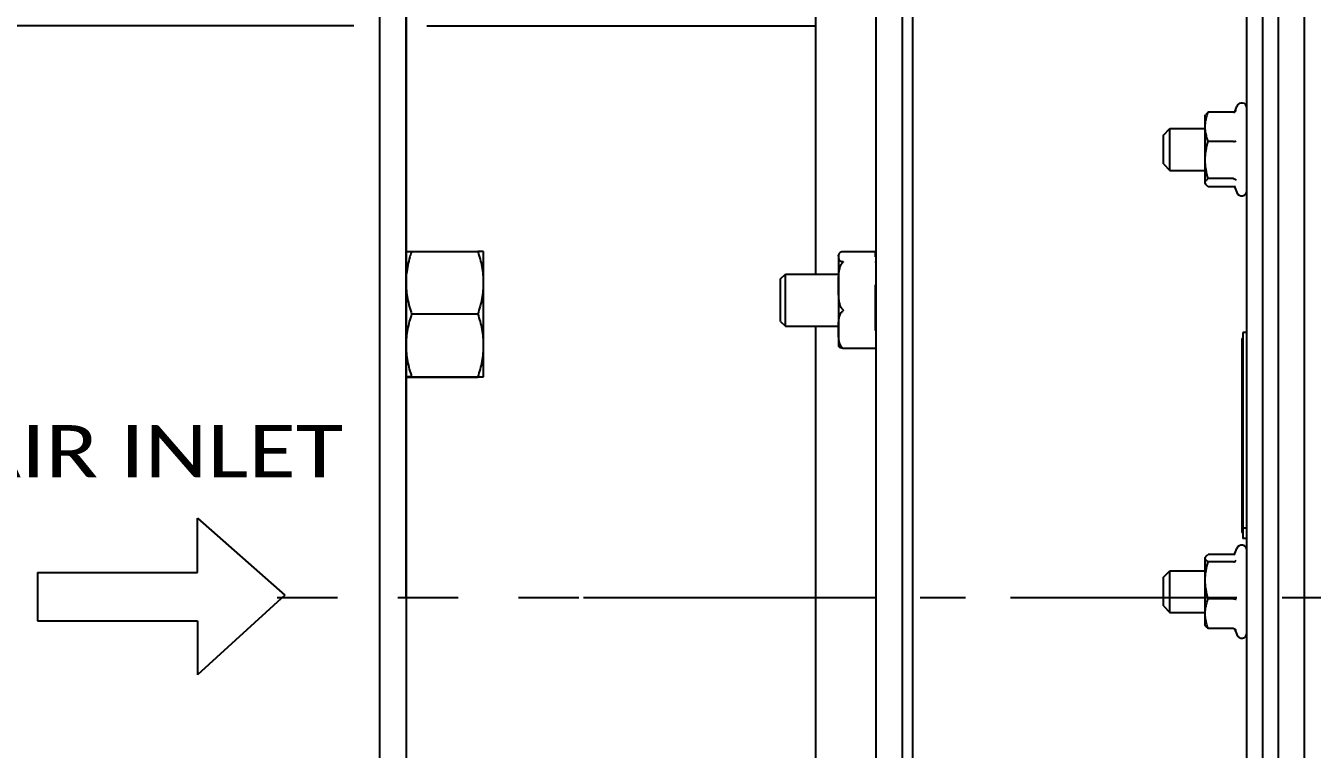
# Model space of a CAD drawing. Header units: millimetres. Extents: x 233 to 4124, y -943 to 2529.
# Drawn here: x 1253.7 to 1500, y 2135.5 to 2274.1 of the extents above; entities that cross this region are included whole.
import ezdxf
from ezdxf.enums import TextEntityAlignment as Align

# ---------------------------------------------------------------- set-up
doc = ezdxf.new("R2010")
doc.units = ezdxf.units.MM
doc.header["$LTSCALE"] = 115.5
doc.header["$PDMODE"] = 3
doc.header["$PDSIZE"] = 8
doc.linetypes.add('CENTER', pattern=[0.6, 0.375, -0.075, 0.075, -0.075])
doc.linetypes.add('DASHED', pattern=[0.2, 0.1, -0.1])
doc.layers.get('0').update_dxf_attribs({"linetype": 'CONTINUOUS'})
doc.layers.get('Defpoints').update_dxf_attribs({"linetype": 'CONTINUOUS'})
doc.layers.add('00_BUW_DATUM', color=7, linetype='CONTINUOUS')
doc.styles.get("Standard").update_dxf_attribs({"font": 'calibri.ttf'})
doc.dimstyles.new('DIMSTYLE_3', dxfattribs={"dimtxt": 17.5, "dimasz": 17.5, "dimexe": 1.5, "dimexo": 1, "dimgap": 0.875, "dimtad": 1, "dimdsep": 46, "dimtxsty": 'Standard', "dimblk": '_FILLED', "dimblk1": '_FILLED', "dimblk2": '_FILLED', "dimcen": 0.09, "dimazin": 2, "dimtp": 0.01, "dimtm": 0.01, "dimtfac": 1, "dimtofl": 0, "dimtmove": 0, "dimatfit": 3, "dimldrblk": '_FILLED', "dimfxl": 1, "dimtolj": 1, "dimarcsym": 0})

# ---------------------------------------------------------------- blocks, each defined once
blk = doc.blocks.new('_FILLED')
at = {"color": 0, "linetype": 'ByBlock'}
blk.add_solid([(0, 0), (-1, 0.214), (-1, -0.214)], dxfattribs=at)
blk = doc.blocks.new('*D3')
at = {"color": 0, "linetype": 'Continuous', "lineweight": -2}
for p, q in [((1316.54, 2274.09), (1183.51, 2274.09)), ((1185.01, 2256.59), (1185.01, 2072.59)), ((1316.54, 2055.09), (1183.51, 2055.09))]:
    blk.add_line(p, q, dxfattribs=at)
at = {"layer": 'Defpoints', "color": 0}
for p in [(1317.54, 2274.09), (1185.01, 2055.09), (1317.54, 2055.09)]:
    blk.add_point(p, dxfattribs=at)
at = {"color": 0, "linetype": 'ByBlock', "lineweight": -2, "xscale": 17.5, "yscale": 17.5, "zscale": 17.5}
for p, rotation in [((1185.01, 2274.09), 90), ((1185.01, 2055.09), 270)]:
    blk.add_blockref('_FILLED', p, dxfattribs=dict(at, rotation=rotation))
at = {"color": 0, "insert": (1160.8, 2176.26), "char_height": 17.5, "attachment_point": 2, "rotation": 90, "line_spacing_factor": 0.9}
blk.add_mtext('\\A1;%%c220', dxfattribs=at)
blk = doc.blocks.new('*D8')
at = {"color": 0, "linetype": 'Continuous', "lineweight": -2}
for p, q in [((1316.54, 2324.59), (1092.1, 2324.59)), ((1093.6, 2022.09), (1093.6, 2307.09)), ((1316.54, 2004.59), (1092.1, 2004.59))]:
    blk.add_line(p, q, dxfattribs=at)
at = {"layer": 'Defpoints', "color": 0}
for p in [(1093.6, 2324.59), (1317.54, 2324.59), (1317.54, 2004.59)]:
    blk.add_point(p, dxfattribs=at)
at = {"color": 0, "linetype": 'ByBlock', "lineweight": -2, "xscale": 17.5, "yscale": 17.5, "zscale": 17.5}
for p, rotation in [((1093.6, 2324.59), 90), ((1093.6, 2004.59), 270)]:
    blk.add_blockref('_FILLED', p, dxfattribs=dict(at, rotation=rotation))
at = {"color": 0, "insert": (1069.39, 2176.26), "char_height": 17.5, "attachment_point": 2, "rotation": 90, "line_spacing_factor": 0.9}
blk.add_mtext('\\A1;%%c320', dxfattribs=at)
blk = doc.blocks.new('*D24')
at = {"color": 0, "linetype": 'Continuous', "lineweight": -2}
for p, q in [((1296.54, 2304.59), (1135.67, 2304.59)), ((1137.17, 2287.09), (1137.17, 2042.09)), ((1346.16, 2024.59), (1135.67, 2024.59))]:
    blk.add_line(p, q, dxfattribs=at)
at = {"layer": 'Defpoints', "color": 0}
for p in [(1297.54, 2304.59), (1137.17, 2024.59), (1347.16, 2024.59)]:
    blk.add_point(p, dxfattribs=at)
at = {"color": 0, "linetype": 'ByBlock', "lineweight": -2, "xscale": 17.5, "yscale": 17.5, "zscale": 17.5}
for p, rotation in [((1137.17, 2304.59), 90), ((1137.17, 2024.59), 270)]:
    blk.add_blockref('_FILLED', p, dxfattribs=dict(at, rotation=rotation))
at = {"color": 0, "insert": (1112.97, 2176.61), "char_height": 17.5, "attachment_point": 2, "rotation": 90, "line_spacing_factor": 0.9}
blk.add_mtext('\\A1;%%c280', dxfattribs=at)
blk = doc.blocks.new('ARROW_2_BL1', base_point=(965.05, 1014.41))
at = {"color": 7, "linetype": 'Continuous'}
for p, q in [((972, 1019.03), (972, 1029.41)), ((972, 1029.41), (988.75, 1014.72)), ((941.36, 1019.03), (941.36, 1009.78)), ((941.36, 1019.03), (972, 1019.03)), ((988.75, 1014.72), (972, 999.41)), ((941.36, 1009.78), (972, 1009.78)), ((972, 1009.78), (972, 999.41))]:
    blk.add_line(p, q, dxfattribs=at)

msp = doc.modelspace()

# ---------------------------------------------------------------- linework, layer by layer
at = {"linetype": 'Continuous'}
for p, q in [((1487.5411, 1930.59056), (1487.5411, 2398.59056)), ((1490.5411, 2398.59056), (1490.5411, 1930.59056)), ((1493.5411, 2398.59056), (1493.5411, 1930.59056)), ((1498.5411, 1930.58285), (1498.5411, 2398.59827)), ((1321.5411, 2004.59056), (1321.5411, 2324.59056)), ((1326.5411, 2324.59056), (1326.5411, 2004.59056)), ((1416.5411, 2004.59056), (1416.5411, 2324.59056)), ((1421.5411, 2324.59056), (1421.5411, 2004.59056)), ((1423.5411, 2004.44735), (1423.5411, 2324.73377)), ((1405.00474, 2226.53188), (1405.00474, 2295.68391)), ((1330.5411, 2274.09056), (1405.00474, 2274.09056)), ((1479.5411, 2256.8899), (1479.62376, 2257.03308)), ((1479.5411, 2243.8899), (1479.5411, 2256.8899)), ((1484.93404, 2257.52475), (1480.12165, 2257.52475)), ((1485.20186, 2257.60635), (1485.57672, 2258.63627)), ((1471.5411, 2253.13989), (1472.7911, 2254.38989)), ((1472.7911, 2246.38989), (1472.7911, 2254.38989)), ((1472.7911, 2254.38989), (1479.5411, 2254.38989)), ((1471.5411, 2247.63989), (1471.5411, 2253.13989)), ((1484.93404, 2251.93979), (1480.12165, 2251.93979)), ((1471.5411, 2247.63989), (1472.7911, 2246.38989)), ((1472.7911, 2246.38989), (1479.5411, 2246.38989)), ((1479.5411, 2243.8899), (1479.62376, 2243.74671)), ((1484.93404, 2244.80494), (1480.12165, 2244.80494)), ((1484.93404, 2243.25505), (1480.12165, 2243.25505)), ((1485.11709, 2243.40945), (1485.11815, 2243.40653)), ((1485.11711, 2243.4063), (1485.57672, 2242.14353)), ((1409.3411, 2229.94683), (1409.36426, 2230.20763)), ((1409.3411, 2229.94679), (1409.3411, 2213.11697)), ((1409.34415, 2229.94675), (1409.34376, 2229.91786)), ((1409.3445, 2229.94674), (1409.34376, 2229.91786)), ((1416.3411, 2230.81386), (1410.18986, 2230.81386)), ((1416.3411, 2230.81386), (1416.3411, 2229.8041)), ((1416.5411, 2229.8041), (1416.3411, 2229.8041)), ((1398.2411, 2225.61188), (1399.1611, 2226.53188)), ((1398.2411, 2217.45188), (1398.2411, 2225.61188)), ((1399.1611, 2216.53188), (1399.1611, 2226.53188)), ((1399.1611, 2226.53188), (1409.3411, 2226.53188)), ((1416.3411, 2224.48491), (1416.3411, 2215.68608)), ((1416.3411, 2224.48491), (1416.5411, 2224.48491)), ((1398.2411, 2217.45188), (1399.1611, 2216.53188)), ((1399.1611, 2216.53188), (1409.3411, 2216.53188)), ((1405.00474, 2114.02439), (1405.00474, 2216.53188)), ((1416.5411, 2215.68608), (1416.3411, 2215.68608)), ((1486.7411, 2215.34622), (1486.7411, 2175.89008)), ((1487.5411, 2215.34622), (1486.7411, 2215.34622)), ((1409.3411, 2213.11692), (1409.36426, 2212.85613)), ((1416.49233, 2212.24989), (1410.18986, 2212.24989)), ((1486.5411, 2214.19537), (1486.5411, 2177.04093)), ((1486.5411, 2214.19537), (1486.7411, 2214.19537)), ((1486.5411, 2178.6856), (1486.7411, 2178.6856)), ((1487.5411, 2177.86368), (1486.7411, 2177.86368)), ((1486.5411, 2177.04093), (1486.7411, 2177.04093)), ((1487.5411, 2175.89008), (1486.7411, 2175.89008)), ((1484.93404, 2172.79062), (1480.12165, 2172.79062)), ((1485.10598, 2172.66219), (1485.10496, 2172.65939)), ((1485.10508, 2172.66251), (1485.57672, 2173.95834)), ((1479.5411, 2172.21196), (1479.60603, 2172.32444)), ((1479.5411, 2159.21196), (1479.5411, 2172.21196)), ((1484.93404, 2171.41219), (1480.12165, 2171.41219)), ((1471.5411, 2168.46196), (1472.7911, 2169.71196)), ((1471.5411, 2162.96196), (1471.5411, 2168.46196)), ((1472.7911, 2161.71196), (1472.7911, 2169.71196)), ((1472.7911, 2169.71196), (1479.5411, 2169.71196)), ((1360.54074, 2164.59056), (1372.99823, 2164.59056)), ((1471.5411, 2162.96196), (1472.7911, 2161.71196)), ((1484.93404, 2164.33354), (1480.12165, 2164.33354)), ((1472.7911, 2161.71196), (1479.5411, 2161.71196)), ((1479.5411, 2159.21196), (1479.60603, 2159.09949)), ((1484.93404, 2158.63331), (1480.12165, 2158.63331)), ((1485.17429, 2158.57126), (1485.57672, 2157.46559))]:
    msp.add_line(p, q, dxfattribs=at)
for q in [(1326.5411, 2304.59056), (1326.5411, 2304.59056), (1326.5411, 2024.59056)]:
    msp.add_line((1326.5411, 2164.59056), q)
at = {"linetype": 'DASHED'}
msp.add_line((1301.8958, 2164.59056), (1360.54074, 2164.59056), dxfattribs=at)
at = {"linetype": 'CENTER'}
msp.add_line((1372.99823, 2164.59056), (1998.23359, 2164.59056), dxfattribs=at)
at = {"linetype": 'Continuous'}
for centre, radius, start, end in [((1486.52837, 2258.2899), 1.01272, 0, 160), ((1486.52837, 2242.4899), 1.01272, 200, 0), ((1486.52837, 2173.61196), 1.01272, 0, 160), ((1484.87033, 2158.02521), 0.62641, 21.0385084, 44.0137564), ((1486.52837, 2157.81196), 1.01272, 200, 0)]:
    msp.add_arc(centre, radius, start, end, dxfattribs=at)
for points, knots in [([(1479.5411, 2254.73227), (1479.5411, 2255.2056), (1479.65545, 2256.16253), (1479.94748, 2257.07579), (1480.12165, 2257.52475)], [0, 0, 0, 0, 0.495693853, 1, 1, 1, 1]), ([(1480.12165, 2257.52475), (1480.01745, 2257.45021), (1479.83321, 2257.30482), (1479.67728, 2257.12507), (1479.62412, 2257.03307)], [0, 0, 0, 0, 0.546642994, 1, 1, 1, 1]), ([(1484.93381, 2257.52474), (1484.95763, 2257.52473), (1485.052, 2257.53184), (1485.1435, 2257.56677), (1485.2036, 2257.60379)], [0, 0, 0, 0, 0.252238994, 1, 1, 1, 1]), ([(1480.12165, 2251.93979), (1479.94748, 2252.38875), (1479.65532, 2253.30199), (1479.5411, 2254.25894), (1479.5411, 2254.73227)], [0, 0, 0, 0, 0.504308374, 1, 1, 1, 1]), ([(1479.5411, 2248.37237), (1479.5411, 2248.97563), (1479.65273, 2250.18557), (1479.94589, 2251.36101), (1480.12165, 2251.93979)], [0, 0, 0, 0, 0.49933008, 1, 1, 1, 1]), ([(1484.93404, 2251.93979), (1485.04175, 2251.93983), (1485.19079, 2251.94877), (1485.36389, 2251.98592), (1485.42986, 2252.00945), (1485.45498, 2252.0237)], [0, 0, 0, 0, 0.608385805, 0.836933628, 1, 1, 1, 1]), ([(1480.12165, 2244.80494), (1479.94589, 2245.38372), (1479.65292, 2246.5592), (1479.5411, 2247.76911), (1479.5411, 2248.37237)], [0, 0, 0, 0, 0.500669365, 1, 1, 1, 1]), ([(1479.5411, 2244.02999), (1479.5411, 2244.09684), (1479.57331, 2244.24024), (1479.69934, 2244.43761), (1479.8875, 2244.62822), (1480.03862, 2244.74555), (1480.12165, 2244.80494)], [0, 0, 0, 0, 0.200409479, 0.427590904, 0.693951618, 1, 1, 1, 1]), ([(1479.62412, 2243.74672), (1479.6109, 2243.76958), (1479.56552, 2243.85749), (1479.5411, 2243.95739), (1479.5411, 2244.02999)], [0, 0, 0, 0, 0.266672199, 1, 1, 1, 1]), ([(1484.93381, 2244.80496), (1485.04545, 2244.80502), (1485.2573, 2244.74655), (1485.41247, 2244.58951), (1485.45498, 2244.50259)], [0, 0, 0, 0, 0.535675488, 1, 1, 1, 1]), ([(1480.12165, 2243.25505), (1480.01745, 2243.32959), (1479.83321, 2243.47498), (1479.67728, 2243.65473), (1479.62412, 2243.74672)], [0, 0, 0, 0, 0.546642994, 1, 1, 1, 1]), ([(1485.20373, 2243.17569), (1485.14364, 2243.21277), (1485.05223, 2243.24791), (1484.95784, 2243.25506), (1484.93404, 2243.25505)], [0, 0, 0, 0, 0.747835729, 1, 1, 1, 1]), ([(1409.34376, 2229.91786), (1409.34308, 2229.85302), (1409.34356, 2229.7231), (1409.35491, 2229.52564), (1409.41266, 2229.31364), (1409.5157, 2229.19466), (1409.5809, 2229.14299)], [0, 0, 0, 0, 0.230935717, 0.462624333, 0.703729708, 1, 1, 1, 1]), ([(1409.5809, 2230.57638), (1409.51814, 2230.52665), (1409.4184, 2230.41356), (1409.37584, 2230.27173), (1409.36435, 2230.20763)], [0, 0, 0, 0, 0.551500831, 1, 1, 1, 1]), ([(1410.14113, 2230.80778), (1410.0215, 2230.78232), (1409.82462, 2230.72626), (1409.64439, 2230.6267), (1409.5809, 2230.57638)], [0, 0, 0, 0, 0.601577128, 1, 1, 1, 1]), ([(1409.5809, 2229.14299), (1409.64439, 2229.09268), (1409.82462, 2228.99311), (1410.0215, 2228.93706), (1410.14113, 2228.91159)], [0, 0, 0, 0, 0.398422004, 1, 1, 1, 1]), ([(1410.18988, 2230.81387), (1410.18617, 2230.81387), (1410.16978, 2230.81314), (1410.15354, 2230.81042), (1410.14113, 2230.80778)], [0, 0, 0, 0, 0.226544221, 1, 1, 1, 1]), ([(1409.58087, 2220.82681), (1409.50766, 2221.10165), (1409.41457, 2221.66516), (1409.35988, 2222.51646), (1409.34484, 2223.36905), (1409.34289, 2224.22155), (1409.34484, 2225.07405), (1409.35988, 2225.92664), (1409.41454, 2226.77795), (1409.50767, 2227.34145), (1409.58088, 2227.61629)], [0, 0, 0, 0, 0.125080561, 0.250062873, 0.375031586, 0.499999698, 0.624967785, 0.749936613, 0.874919121, 1, 1, 1, 1]), ([(1409.58088, 2227.61629), (1409.63392, 2227.81541), (1409.76821, 2228.20807), (1409.99496, 2228.56519), (1410.14113, 2228.7126)], [0, 0, 0, 0, 0.498143136, 1, 1, 1, 1]), ([(1410.14113, 2228.91159), (1410.16063, 2228.90744), (1410.18938, 2228.89818), (1410.21763, 2228.87041), (1410.22536, 2228.84037), (1410.21599, 2228.8077), (1410.18922, 2228.76301), (1410.16105, 2228.73268), (1410.14113, 2228.7126)], [0, 0, 0, 0, 0.220540465, 0.321724677, 0.425109605, 0.546055272, 0.687017677, 1, 1, 1, 1]), ([(1416.54106, 2228.7126), (1416.52119, 2228.73264), (1416.49358, 2228.76344), (1416.46692, 2228.80789), (1416.45657, 2228.84044), (1416.46527, 2228.87037), (1416.49334, 2228.89776), (1416.52177, 2228.90748), (1416.54106, 2228.91159)], [0, 0, 0, 0, 0.313177595, 0.454252645, 0.575797929, 0.679192019, 0.781204449, 1, 1, 1, 1]), ([(1410.14113, 2219.73062), (1409.99497, 2219.87801), (1409.76825, 2220.23511), (1409.63391, 2220.62771), (1409.58087, 2220.82681)], [0, 0, 0, 0, 0.501854297, 1, 1, 1, 1]), ([(1409.58088, 2218.57183), (1409.63467, 2218.73113), (1409.7746, 2219.05118), (1410.0012, 2219.32537), (1410.14113, 2219.43669)], [0, 0, 0, 0, 0.484617666, 1, 1, 1, 1]), ([(1410.14113, 2219.73062), (1410.15153, 2219.72014), (1410.19097, 2219.67716), (1410.2226, 2219.61983), (1410.2226, 2219.57561)], [0, 0, 0, 0, 0.250215294, 1, 1, 1, 1]), ([(1410.2226, 2219.57561), (1410.2226, 2219.54741), (1410.20229, 2219.49211), (1410.16214, 2219.45341), (1410.14113, 2219.43669)], [0, 0, 0, 0, 0.512297313, 1, 1, 1, 1]), ([(1409.58087, 2213.21568), (1409.5084, 2213.43031), (1409.41472, 2213.87471), (1409.35991, 2214.54819), (1409.34484, 2215.22119), (1409.34289, 2215.89375), (1409.34484, 2216.56631), (1409.35991, 2217.23932), (1409.41469, 2217.9128), (1409.5084, 2218.3572), (1409.58088, 2218.57183)], [0, 0, 0, 0, 0.125923276, 0.250751945, 0.375385584, 0.499999554, 0.6246135, 0.749247244, 0.874076064, 1, 1, 1, 1]), ([(1409.5809, 2212.48737), (1409.51814, 2212.53711), (1409.4184, 2212.6502), (1409.37584, 2212.79203), (1409.36435, 2212.85613)], [0, 0, 0, 0, 0.551500831, 1, 1, 1, 1]), ([(1410.14113, 2212.3509), (1410.00121, 2212.46222), (1409.77465, 2212.73638), (1409.63466, 2213.05638), (1409.58087, 2213.21568)], [0, 0, 0, 0, 0.515376831, 1, 1, 1, 1]), ([(1410.14113, 2212.25597), (1410.0215, 2212.28144), (1409.82462, 2212.33749), (1409.64439, 2212.43706), (1409.5809, 2212.48737)], [0, 0, 0, 0, 0.601577128, 1, 1, 1, 1]), ([(1410.14113, 2212.3509), (1410.1564, 2212.33876), (1410.17802, 2212.32118), (1410.20363, 2212.29728), (1410.21621, 2212.28205), (1410.22441, 2212.26811), (1410.21949, 2212.25479), (1410.20551, 2212.25057), (1410.19567, 2212.24988), (1410.18988, 2212.24988)], [0, 0, 0, 0, 0.367444719, 0.526136104, 0.655047207, 0.746030799, 0.810292927, 0.890935343, 1, 1, 1, 1]), ([(1410.18988, 2212.24988), (1410.18617, 2212.24989), (1410.16978, 2212.25062), (1410.15354, 2212.25333), (1410.14113, 2212.25597)], [0, 0, 0, 0, 0.226544221, 1, 1, 1, 1]), ([(1416.49284, 2212.24988), (1416.48707, 2212.24988), (1416.47713, 2212.2506), (1416.46327, 2212.25485), (1416.45755, 2212.26809), (1416.46663, 2212.28204), (1416.47932, 2212.29696), (1416.50463, 2212.32111), (1416.52587, 2212.33882), (1416.54106, 2212.3509)], [0, 0, 0, 0, 0.108617128, 0.190548042, 0.255581522, 0.346843239, 0.477199463, 0.634540254, 1, 1, 1, 1]), ([(1479.60628, 2172.32443), (1479.65799, 2172.41387), (1479.82135, 2172.58692), (1480.01213, 2172.72094), (1480.12165, 2172.79062)], [0, 0, 0, 0, 0.443183742, 1, 1, 1, 1]), ([(1479.5411, 2172.1014), (1479.5411, 2172.12007), (1479.54689, 2172.19811), (1479.57658, 2172.27308), (1479.60628, 2172.32443)], [0, 0, 0, 0, 0.23936566, 1, 1, 1, 1]), ([(1480.12165, 2171.41219), (1480.03908, 2171.46472), (1479.88921, 2171.56808), (1479.70154, 2171.73682), (1479.57465, 2171.91158), (1479.5411, 2172.04163), (1479.5411, 2172.1014)], [0, 0, 0, 0, 0.314510619, 0.583907793, 0.80791111, 1, 1, 1, 1]), ([(1479.5411, 2167.87286), (1479.5411, 2168.4714), (1479.65335, 2169.67205), (1479.94594, 2170.83812), (1480.12165, 2171.41219)], [0, 0, 0, 0, 0.49923828, 1, 1, 1, 1]), ([(1484.93381, 2171.41219), (1485.04556, 2171.41213), (1485.2592, 2171.47173), (1485.41265, 2171.63244), (1485.45498, 2171.72079)], [0, 0, 0, 0, 0.532869305, 1, 1, 1, 1]), ([(1480.12165, 2164.33354), (1479.94594, 2164.90761), (1479.65322, 2166.07366), (1479.5411, 2167.27432), (1479.5411, 2167.87286)], [0, 0, 0, 0, 0.500762225, 1, 1, 1, 1]), ([(1479.5411, 2161.48342), (1479.5411, 2161.96641), (1479.65467, 2162.94215), (1479.94732, 2163.87489), (1480.12165, 2164.33354)], [0, 0, 0, 0, 0.496054974, 1, 1, 1, 1]), ([(1484.93404, 2164.33354), (1485.0417, 2164.33359), (1485.19018, 2164.32436), (1485.36344, 2164.29224), (1485.42961, 2164.27172), (1485.45498, 2164.25892)], [0, 0, 0, 0, 0.610672428, 0.83882554, 1, 1, 1, 1]), ([(1480.12165, 2158.63331), (1479.94732, 2159.09195), (1479.65487, 2160.02473), (1479.5411, 2161.00044), (1479.5411, 2161.48342)], [0, 0, 0, 0, 0.503942124, 1, 1, 1, 1]), ([(1479.60628, 2159.0995), (1479.65799, 2159.01006), (1479.82135, 2158.83701), (1480.01213, 2158.70298), (1480.12165, 2158.63331)], [0, 0, 0, 0, 0.443183742, 1, 1, 1, 1]), ([(1484.93381, 2158.63332), (1485.00643, 2158.63337), (1485.15188, 2158.59896), (1485.27109, 2158.51186), (1485.32083, 2158.46046)], [0, 0, 0, 0, 0.503814087, 1, 1, 1, 1])]:
    msp.add_open_spline(points, degree=3, knots=knots, dxfattribs=at)
for points in [[(1485.2036, 2257.60379), (1485.25565, 2257.63585), (1485.30301, 2257.67675), (1485.34291, 2257.72306)], [(1485.34291, 2257.72306), (1485.39052, 2257.77832), (1485.4289, 2257.84289), (1485.45498, 2257.91101)], [(1409.36435, 2230.20763), (1409.34896, 2230.12178), (1409.3456, 2230.03395), (1409.34415, 2229.94675)], [(1485.17423, 2172.85226), (1485.10118, 2172.81343), (1485.01654, 2172.79056), (1484.93381, 2172.79061)]]:
    msp.add_open_spline(points, degree=3, dxfattribs=at)
at = {"layer": '00_BUW_DATUM', "linetype": 'Continuous'}
for p, q in [((1327.61289, 2230.85531), (1340.2693, 2230.85531)), ((1341.3411, 2230.82023), (1341.3411, 2206.82054)), ((1327.61289, 2218.89054), (1340.2693, 2218.89054)), ((1327.61289, 2206.85562), (1340.2693, 2206.85562)), ((1327.61289, 2206.78546), (1340.2693, 2206.78546))]:
    msp.add_line(p, q, dxfattribs=at)
for points, knots in [([(1326.5411, 2230.82023), (1326.5411, 2230.82195), (1326.55034, 2230.82286), (1326.56162, 2230.82542), (1326.58625, 2230.82714), (1326.61769, 2230.82943), (1326.65893, 2230.83153), (1326.7305, 2230.8347), (1326.84045, 2230.83843), (1326.99511, 2230.84271), (1327.17836, 2230.84698), (1327.38746, 2230.85124), (1327.53518, 2230.85395), (1327.61289, 2230.85531)], [0, 0, 0, 0, 0.004811009, 0.017946575, 0.039568801, 0.069620026, 0.107929537, 0.154290339, 0.270245159, 0.415275704, 0.586941558, 0.782685582, 1, 1, 1, 1]), ([(1327.61289, 2230.85531), (1327.49565, 2230.50462), (1327.05679, 2229.10089), (1326.74948, 2227.65203), (1326.63201, 2226.557)], [0, 0, 0, 0, 0.251358072, 1, 1, 1, 1]), ([(1341.3411, 2230.82023), (1341.3411, 2230.82195), (1341.33186, 2230.82286), (1341.32057, 2230.82542), (1341.29595, 2230.82714), (1341.2645, 2230.82943), (1341.22327, 2230.83153), (1341.15169, 2230.8347), (1341.04175, 2230.83843), (1340.88709, 2230.84271), (1340.70384, 2230.84698), (1340.49474, 2230.85124), (1340.34702, 2230.85395), (1340.2693, 2230.85531)], [0, 0, 0, 0, 0.004811009, 0.017946575, 0.039568801, 0.069620026, 0.107929537, 0.154290339, 0.270245159, 0.415275704, 0.586941558, 0.782685582, 1, 1, 1, 1]), ([(1340.2693, 2230.85531), (1340.59278, 2229.88773), (1341.13453, 2227.9217), (1341.3411, 2225.88536), (1341.3411, 2224.87292)], [0, 0, 0, 0, 0.501914226, 1, 1, 1, 1]), ([(1326.5411, 2224.87292), (1326.5411, 2223.86048), (1326.74767, 2221.82414), (1327.28942, 2219.85812), (1327.61289, 2218.89054)], [0, 0, 0, 0, 0.498085788, 1, 1, 1, 1]), ([(1341.3411, 2224.87292), (1341.3411, 2223.86048), (1341.13453, 2221.82414), (1340.59278, 2219.85812), (1340.2693, 2218.89054)], [0, 0, 0, 0, 0.498085788, 1, 1, 1, 1]), ([(1327.61289, 2218.89054), (1327.28935, 2217.91709), (1326.74758, 2215.9392), (1326.5411, 2213.8914), (1326.5411, 2212.87308)], [0, 0, 0, 0, 0.501832278, 1, 1, 1, 1]), ([(1340.2693, 2218.89054), (1340.59284, 2217.91709), (1341.13462, 2215.9392), (1341.3411, 2213.8914), (1341.3411, 2212.87308)], [0, 0, 0, 0, 0.501832278, 1, 1, 1, 1]), ([(1326.5411, 2212.87308), (1326.5411, 2211.85476), (1326.74758, 2209.80695), (1327.28935, 2207.82907), (1327.61289, 2206.85562)], [0, 0, 0, 0, 0.498167736, 1, 1, 1, 1]), ([(1341.3411, 2212.87308), (1341.3411, 2211.85476), (1341.13462, 2209.80695), (1340.59284, 2207.82907), (1340.2693, 2206.85562)], [0, 0, 0, 0, 0.498167736, 1, 1, 1, 1]), ([(1327.61289, 2206.85562), (1327.53518, 2206.85425), (1327.38746, 2206.85155), (1327.17836, 2206.84728), (1326.99511, 2206.84302), (1326.84045, 2206.83874), (1326.7305, 2206.83501), (1326.65893, 2206.83184), (1326.61769, 2206.82974), (1326.58625, 2206.82745), (1326.56162, 2206.82573), (1326.55034, 2206.82317), (1326.5411, 2206.82226), (1326.5411, 2206.82054)], [0, 0, 0, 0, 0.217314417, 0.413058443, 0.584724309, 0.729754853, 0.845709679, 0.892070477, 0.930379975, 0.960431206, 0.982053437, 0.995188996, 1, 1, 1, 1]), ([(1326.5411, 2206.82054), (1326.5411, 2206.81882), (1326.55034, 2206.81791), (1326.56162, 2206.81535), (1326.58625, 2206.81363), (1326.61769, 2206.81134), (1326.65893, 2206.80924), (1326.7305, 2206.80607), (1326.84045, 2206.80234), (1326.99511, 2206.79806), (1327.17836, 2206.7938), (1327.38746, 2206.78953), (1327.53518, 2206.78683), (1327.61289, 2206.78546)], [0, 0, 0, 0, 0.004811009, 0.017946575, 0.039568801, 0.069620026, 0.107929537, 0.154290339, 0.270245159, 0.415275704, 0.586941558, 0.782685582, 1, 1, 1, 1]), ([(1340.2693, 2206.85562), (1340.34702, 2206.85425), (1340.49474, 2206.85155), (1340.70384, 2206.84728), (1340.88709, 2206.84302), (1341.04175, 2206.83874), (1341.15169, 2206.83501), (1341.22327, 2206.83184), (1341.2645, 2206.82974), (1341.29595, 2206.82745), (1341.32057, 2206.82573), (1341.33186, 2206.82317), (1341.3411, 2206.82226), (1341.3411, 2206.82054)], [0, 0, 0, 0, 0.217314417, 0.413058443, 0.584724309, 0.729754853, 0.845709679, 0.892070477, 0.930379975, 0.960431206, 0.982053437, 0.995188996, 1, 1, 1, 1]), ([(1341.3411, 2206.82054), (1341.3411, 2206.81882), (1341.33186, 2206.81791), (1341.32057, 2206.81535), (1341.29595, 2206.81363), (1341.2645, 2206.81134), (1341.22327, 2206.80924), (1341.15169, 2206.80607), (1341.04175, 2206.80234), (1340.88709, 2206.79806), (1340.70384, 2206.7938), (1340.49474, 2206.78953), (1340.34702, 2206.78683), (1340.2693, 2206.78546)], [0, 0, 0, 0, 0.004811009, 0.017946575, 0.039568801, 0.069620026, 0.107929537, 0.154290339, 0.270245159, 0.415275704, 0.586941558, 0.782685582, 1, 1, 1, 1])]:
    msp.add_open_spline(points, degree=3, knots=knots, dxfattribs=at)

# ---------------------------------------------------------------- block references
at = {"linetype": 'Continuous'}
msp.add_blockref('ARROW_2_BL1', (1279.64726, 2164.74332), dxfattribs=at)

# ---------------------------------------------------------------- texts
at = {"linetype": 'Continuous', "width": 1.181322}
msp.add_text('AIR INLET', height=10, dxfattribs=at).set_placement((1242.05377, 2187.59635), (1314.50514, 2187.59635), align=Align.FIT)

# ---------------------------------------------------------------- dimensions: what is measured, and where the dimension line sits
at = {"linetype": 'Continuous'}
dim = msp.add_linear_dim(base=(1093.5968, 2324.59056), p1=(1317.5411, 2004.59056), p2=(1317.5411, 2324.59056), angle=90, text='%%c<>', dimstyle='DIMSTYLE_3', dxfattribs=at)
dim.commit()
dim.dimension.update_dxf_attribs({"geometry": '*D8', "text_midpoint": (1093.5968, 2176.25723), "dimtype": 160})
for base, p1, p2, text, picture, middle in [((1137.17448, 2024.59056), (1297.5411, 2304.59056), (1347.1579, 2024.59056), '%%c280', '*D24', (1137.17448, 2176.60988)), ((1185.00502, 2055.09056), (1317.5411, 2274.09056), (1317.5411, 2055.09056), '%%c220', '*D3', (1185.00502, 2176.25723))]:
    dim = msp.add_linear_dim(base=base, p1=p1, p2=p2, angle=270, text=text, dimstyle='DIMSTYLE_3', override={"dimtxsty": 'Standard'}, dxfattribs=at)
    dim.commit()
    dim.dimension.update_dxf_attribs({"geometry": picture, "text_midpoint": middle, "dimtype": 160})

doc.saveas('drawing.dxf')
